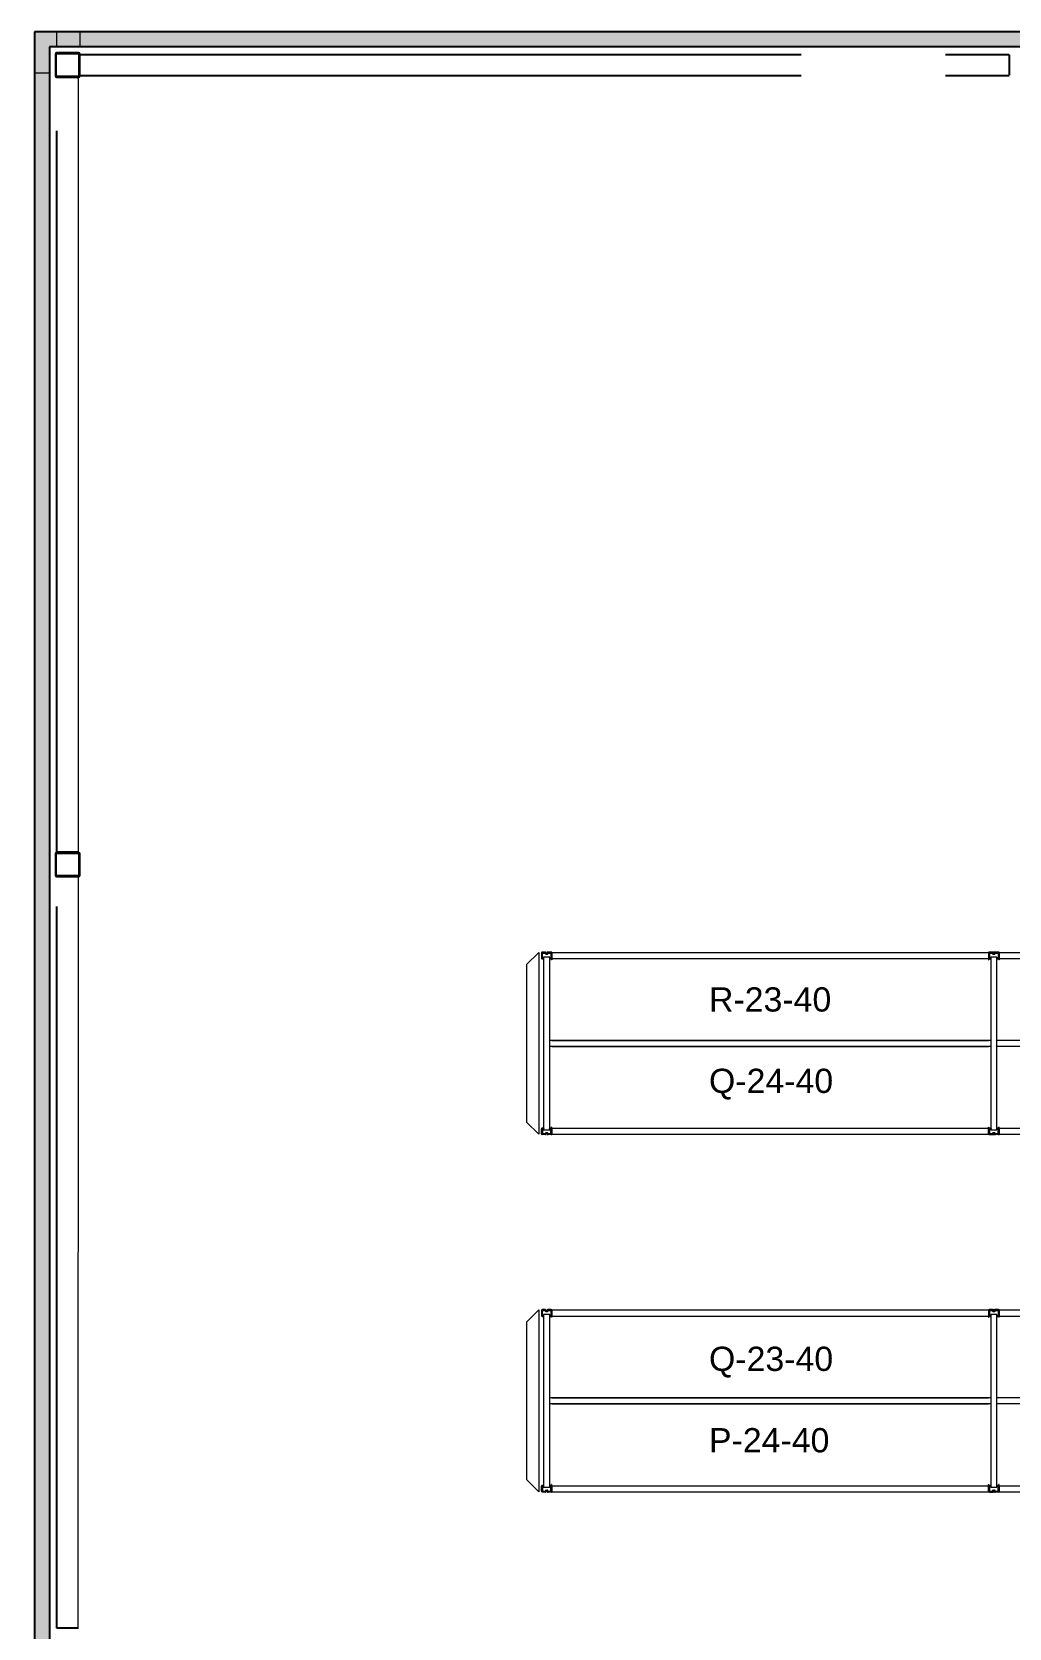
# Model space of a CAD drawing. Header units: inches. Extents: x 2743 to 10591, y -1604 to 5792.
# Drawn here: x 7084 to 7407, y 919 to 1446 of the extents above; entities that cross this region are included whole.
import ezdxf

# ---------------------------------------------------------------- set-up
doc = ezdxf.new("R2010")
doc.units = ezdxf.units.IN
doc.header["$LTSCALE"] = 0.1875
doc.header["$MEASUREMENT"] = 0
doc.linetypes.add('CENTERX2', pattern=[101.6, 63.5, -12.7, 12.7, -12.7])
doc.linetypes.add('dash2', pattern=[500, 400, -100])
for name, color, linetype, lineweight in [('22 Dimension', 7, 'Continuous', 5), ('32 Echelle', 160, 'Continuous', 15), ('33 Poutre', 30, 'Continuous', 15), ('37 Protection', 1, 'Continuous', 15)]:
    doc.layers.add(name, color=color, linetype=linetype, lineweight=lineweight)
for name, color, linetype in [('A-N-MUR-EXT', 5, 'Continuous'), ('A-N-MUR-INT', 3, 'Continuous'), ('A-N-STRUCTURE', 4, 'Continuous'), ('fill253', 253, 'Continuous'), ('S-N-ACIER', 4, 'Continuous')]:
    doc.layers.add(name, color=color, linetype=linetype)
doc.styles.add('arial', font='')
doc.styles.get('arial').set_extended_font_data('Arial')

msp = doc.modelspace()

# ---------------------------------------------------------------- hatches: boundary and pattern name
at = {"layer": '32 Echelle'}
for points in [[(7252.89785, 1139.49574), (7252.89785, 1139.68324), (7252.71035, 1139.68324)], [(7254.89785, 1139.49574), (7254.89785, 1139.68324), (7255.08535, 1139.68324)], [(7400.52285, 1139.49574), (7400.52285, 1139.68324), (7400.33535, 1139.68324)], [(7400.52285, 1139.49574), (7400.52285, 1139.68324), (7400.33535, 1139.68324)], [(7402.52285, 1139.49574), (7402.52285, 1139.68324), (7402.71035, 1139.68324)], [(7402.52285, 1139.49574), (7402.52285, 1139.68324), (7402.71035, 1139.68324)], [(7252.89785, 1083.87074), (7252.89785, 1083.68324), (7252.71035, 1083.68324)], [(7254.89785, 1083.87074), (7254.89785, 1083.68324), (7255.08535, 1083.68324)], [(7400.52285, 1083.87074), (7400.52285, 1083.68324), (7400.33535, 1083.68324)], [(7400.52285, 1083.87074), (7400.52285, 1083.68324), (7400.33535, 1083.68324)], [(7402.52285, 1083.87074), (7402.52285, 1083.68324), (7402.71035, 1083.68324)], [(7402.52285, 1083.87074), (7402.52285, 1083.68324), (7402.71035, 1083.68324)], [(7252.89785, 1021.49574), (7252.89785, 1021.68324), (7252.71035, 1021.68324)], [(7254.89785, 1021.49574), (7254.89785, 1021.68324), (7255.08535, 1021.68324)], [(7400.52285, 1021.49574), (7400.52285, 1021.68324), (7400.33535, 1021.68324)], [(7400.52285, 1021.49574), (7400.52285, 1021.68324), (7400.33535, 1021.68324)], [(7402.52285, 1021.49574), (7402.52285, 1021.68324), (7402.71035, 1021.68324)], [(7402.52285, 1021.49574), (7402.52285, 1021.68324), (7402.71035, 1021.68324)], [(7252.89785, 965.87074), (7252.89785, 965.68324), (7252.71035, 965.68324)], [(7254.89785, 965.87074), (7254.89785, 965.68324), (7255.08535, 965.68324)], [(7400.52285, 965.87074), (7400.52285, 965.68324), (7400.33535, 965.68324)], [(7400.52285, 965.87074), (7400.52285, 965.68324), (7400.33535, 965.68324)], [(7402.52285, 965.87074), (7402.52285, 965.68324), (7402.71035, 965.68324)], [(7402.52285, 965.87074), (7402.52285, 965.68324), (7402.71035, 965.68324)]]:
    msp.add_hatch(color=256, dxfattribs=at).paths.add_polyline_path(points)
at = {"layer": 'fill253'}
h = msp.add_hatch(color=7, dxfattribs=at)
h.dxf.hatch_style = 1
h.paths.add_polyline_path([(9794.88805, 431.979), (9789.9668, 431.979), (9789.98075, 94.34303), (9794.902, 94.34303)])
h.paths.add_polyline_path([(9794.88806, 678.7916), (9789.96681, 678.7916), (9789.96681, 572.89173), (9794.88806, 572.89173)])
h.paths.add_polyline_path([(9794.88806, 925.604), (9789.96681, 925.604), (9789.9668, 819.70432), (9794.88805, 819.70432)])
h.paths.add_polyline_path([(8905.8684, -1259.02652), (8903.3892, -1263.9483), (9794.902, -1263.94777), (9794.902, -1071.958), (9789.98075, -1071.958), (9789.98075, -1259.02652)])
h.paths.add_polyline_path([(8477.94275, -1356.98336), (8485.93642, -1355.67867), (8470.93724, -1263.95647), (8470.1595, -1259.19385), (8461.95284, -1259.19385), (8462.69638, -1263.82639)])
h.paths.add_polyline_path([(8896.37175, -1264.1151), (8896.751, -1266.30955), (8903.53292, -1265.20887), (8903.3892, -1263.9483), (8905.8684, -1259.02652), (8895.56167, -1259.02652)])
h.paths.add_polyline_path([(9794.902, 1153.66309), (9789.98075, 1153.66309), (9789.96681, 1066.51673), (9794.88806, 1066.51673)])
h.paths.add_polyline_path([(7089.79643, -1079.29062), (7083.99142, -1077.23697), (7083.99142, -1078.48244), (7084.85166, -1078.81134), (7084.85809, -1264.1151), (7353.37883, -1263.94776), (7353.37238, -1259.02651), (7089.77934, -1259.19385)])
h.paths.add_polyline_path([(7084.85809, -374.65047), (7089.77934, -375.67519), (7089.77934, 118.15991), (7084.85809, 118.15991)])
h.paths.add_polyline_path([(9789.98075, -339.79281), (9794.902, -339.79281), (9794.902, 52.10637), (9789.98075, 52.10637)])
h.paths.add_polyline_path([(9789.97463, -401.23504), (9794.89588, -401.23504), (9794.902, -339.79281), (9789.98075, -339.79281)])
h.paths.add_polyline_path([(9789.98074, -545.32679), (9794.90199, -545.32679), (9794.89588, -437.25741), (9789.97463, -437.25741)])
h.paths.add_polyline_path([(9789.97201, -617.37634), (9794.89326, -617.37634), (9794.90199, -581.35034), (9789.98074, -581.35034)])
h.paths.add_polyline_path([(9789.97813, -689.42343), (9794.89938, -689.42343), (9794.89969, -653.39744), (9789.97844, -653.39744)])
h.paths.add_polyline_path([(9789.97813, -761.46809), (9794.89938, -761.46809), (9794.89938, -725.44454), (9789.97813, -725.44454)])
h.paths.add_polyline_path([(8313.35452, 1440.59386), (8313.35452, 1445.51513), (7084.85166, 1445.51513), (7084.85809, 159.14408), (7089.77934, 159.14408), (7089.77291, 1440.59388)])
h.paths.add_polyline_path([(7395.62104, -1259.02652), (7395.62126, -1263.94777), (8462.75648, -1264.1151), (8461.95284, -1259.19385)])
h.paths.add_polyline_path([(8556.69559, 1440.56528), (8556.6956, 1445.48688), (8355.59043, 1445.5146), (8355.59043, 1440.59333)])
h.paths.add_polyline_path([(9149.95053, 1445.3478), (9149.95053, 1440.42655), (9789.98075, 1440.42655), (9789.9808, 1308.40012), (9794.90205, 1308.40012), (9794.902, 1445.3478)])
h.paths.add_polyline_path([(9794.89496, -941.58583), (9789.96911, -941.58584), (9789.98075, -1029.88866), (9794.902, -1029.88866)])
h.paths.add_polyline_path([(9789.96911, -905.56228), (9794.89496, -905.5623), (9794.89326, -797.49164), (9789.97201, -797.49164)])

# ---------------------------------------------------------------- linework, layer by layer
at = {"layer": '22 Dimension'}
for p, q in [((7092.2229, 1440.59388), (7092.2229, 1445.51513)), ((7099.77289, 1445.51513), (7099.77289, 1440.59388)), ((7089.80033, 1431.9153), (7084.85166, 1431.92069)), ((7099.25746, 1429.97923), (7099.21023, 1174.74458)), ((7099.25746, 1429.97923), (7099.25746, 1430.5939)), ((7099.20875, 1166.7446), (7099.16285, 918.69898)), ((7400.52285, 1112.68324), (7254.89785, 1112.68324)), ((7548.14785, 1112.68324), (7402.52285, 1112.68324)), ((7400.52285, 1110.68324), (7254.89785, 1110.68324)), ((7548.14785, 1110.68324), (7402.52285, 1110.68324)), ((7400.52285, 994.68324), (7254.89785, 994.68324)), ((7400.52285, 992.68324), (7254.89785, 992.68324)), ((7548.14785, 994.68324), (7402.52285, 994.68324)), ((7548.14785, 992.68324), (7402.52285, 992.68324))]:
    msp.add_line(p, q, dxfattribs=at)
at = {"layer": '32 Echelle', "linetype": 'Continuous', "lineweight": 25}
for p, q in [((7252.27289, 1141.49949), (7252.27289, 1139.86699)), ((7252.36289, 1139.86699), (7252.36289, 1141.49949)), ((7253.38548, 1141.68324), (7252.45664, 1141.68324)), ((7252.45664, 1141.59324), (7253.38548, 1141.59324)), ((7252.87289, 1139.77324), (7252.45664, 1139.77324)), ((7252.45664, 1139.68324), (7252.87289, 1139.68324)), ((7252.87289, 1139.68324), (7252.87289, 1139.77324)), ((7253.47513, 1141.5269), (7253.51904, 1141.38326)), ((7253.60511, 1141.40958), (7253.5612, 1141.55321)), ((7254.10093, 1141.34324), (7253.69476, 1141.34324)), ((7253.69476, 1141.25324), (7254.10093, 1141.25324)), ((7254.23449, 1141.55321), (7254.19058, 1141.40958)), ((7254.27665, 1141.38326), (7254.32056, 1141.5269)), ((7255.33905, 1141.68324), (7254.41022, 1141.68324)), ((7254.41022, 1141.59324), (7255.33905, 1141.59324)), ((7255.33905, 1139.77324), (7254.9228, 1139.77324)), ((7254.9228, 1139.77324), (7254.9228, 1139.68324)), ((7254.9228, 1139.68324), (7255.33905, 1139.68324)), ((7255.4328, 1141.49949), (7255.4328, 1139.86699)), ((7255.5228, 1139.86699), (7255.5228, 1141.49949)), ((7399.89789, 1141.49949), (7399.89789, 1139.86699)), ((7399.89789, 1141.49949), (7399.89789, 1139.86699)), ((7399.98789, 1139.86699), (7399.98789, 1141.49949)), ((7399.98789, 1139.86699), (7399.98789, 1141.49949)), ((7401.01048, 1141.68324), (7400.08164, 1141.68324)), ((7401.01048, 1141.68324), (7400.08164, 1141.68324)), ((7400.08164, 1141.59324), (7401.01048, 1141.59324)), ((7400.08164, 1141.59324), (7401.01048, 1141.59324)), ((7400.49789, 1139.77324), (7400.08164, 1139.77324)), ((7400.49789, 1139.77324), (7400.08164, 1139.77324)), ((7400.08164, 1139.68324), (7400.49789, 1139.68324)), ((7400.08164, 1139.68324), (7400.49789, 1139.68324)), ((7400.49789, 1139.68324), (7400.49789, 1139.77324)), ((7400.49789, 1139.68324), (7400.49789, 1139.77324)), ((7401.10013, 1141.5269), (7401.14404, 1141.38326)), ((7401.10013, 1141.5269), (7401.14404, 1141.38326)), ((7401.23011, 1141.40958), (7401.1862, 1141.55321)), ((7401.23011, 1141.40958), (7401.1862, 1141.55321)), ((7401.72593, 1141.34324), (7401.31976, 1141.34324)), ((7401.72593, 1141.34324), (7401.31976, 1141.34324)), ((7401.31976, 1141.25324), (7401.72593, 1141.25324)), ((7401.31976, 1141.25324), (7401.72593, 1141.25324)), ((7401.85949, 1141.55321), (7401.81558, 1141.40958)), ((7401.85949, 1141.55321), (7401.81558, 1141.40958)), ((7401.90165, 1141.38326), (7401.94556, 1141.5269)), ((7401.90165, 1141.38326), (7401.94556, 1141.5269)), ((7402.96405, 1141.68324), (7402.03522, 1141.68324)), ((7402.96405, 1141.68324), (7402.03522, 1141.68324)), ((7402.03522, 1141.59324), (7402.96405, 1141.59324)), ((7402.03522, 1141.59324), (7402.96405, 1141.59324)), ((7402.96405, 1139.77324), (7402.5478, 1139.77324)), ((7402.5478, 1139.77324), (7402.5478, 1139.68324)), ((7402.96405, 1139.77324), (7402.5478, 1139.77324)), ((7402.5478, 1139.77324), (7402.5478, 1139.68324)), ((7402.5478, 1139.68324), (7402.96405, 1139.68324)), ((7402.5478, 1139.68324), (7402.96405, 1139.68324)), ((7403.0578, 1141.49949), (7403.0578, 1139.86699)), ((7403.0578, 1141.49949), (7403.0578, 1139.86699)), ((7403.1478, 1139.86699), (7403.1478, 1141.49949)), ((7403.1478, 1139.86699), (7403.1478, 1141.49949)), ((7252.27289, 1081.86699), (7252.27289, 1083.49949)), ((7252.36289, 1083.49949), (7252.36289, 1081.86699)), ((7252.45664, 1083.68324), (7252.87289, 1083.68324)), ((7252.87289, 1083.59324), (7252.45664, 1083.59324)), ((7252.45664, 1081.77324), (7253.38548, 1081.77324)), ((7253.38548, 1081.68324), (7252.45664, 1081.68324)), ((7252.87289, 1083.68324), (7252.87289, 1083.59324)), ((7253.47513, 1081.83958), (7253.51904, 1081.98321)), ((7253.60511, 1081.9569), (7253.5612, 1081.81326)), ((7253.69476, 1082.11324), (7254.10093, 1082.11324)), ((7254.10093, 1082.02324), (7253.69476, 1082.02324)), ((7254.23449, 1081.81326), (7254.19058, 1081.9569)), ((7254.27665, 1081.98321), (7254.32056, 1081.83958)), ((7254.41022, 1081.77324), (7255.33905, 1081.77324)), ((7255.33905, 1081.68324), (7254.41022, 1081.68324)), ((7254.9228, 1083.68324), (7255.33905, 1083.68324)), ((7254.9228, 1083.59324), (7254.9228, 1083.68324)), ((7255.33905, 1083.59324), (7254.9228, 1083.59324)), ((7255.4328, 1081.86699), (7255.4328, 1083.49949)), ((7255.5228, 1083.49949), (7255.5228, 1081.86699)), ((7399.89789, 1081.86699), (7399.89789, 1083.49949)), ((7399.89789, 1081.86699), (7399.89789, 1083.49949)), ((7399.98789, 1083.49949), (7399.98789, 1081.86699)), ((7399.98789, 1083.49949), (7399.98789, 1081.86699)), ((7400.08164, 1083.68324), (7400.49789, 1083.68324)), ((7400.08164, 1083.68324), (7400.49789, 1083.68324)), ((7400.49789, 1083.59324), (7400.08164, 1083.59324)), ((7400.49789, 1083.59324), (7400.08164, 1083.59324)), ((7400.08164, 1081.77324), (7401.01048, 1081.77324)), ((7400.08164, 1081.77324), (7401.01048, 1081.77324)), ((7401.01048, 1081.68324), (7400.08164, 1081.68324)), ((7401.01048, 1081.68324), (7400.08164, 1081.68324)), ((7400.49789, 1083.68324), (7400.49789, 1083.59324)), ((7400.49789, 1083.68324), (7400.49789, 1083.59324)), ((7401.10013, 1081.83958), (7401.14404, 1081.98321)), ((7401.10013, 1081.83958), (7401.14404, 1081.98321)), ((7401.23011, 1081.9569), (7401.1862, 1081.81326)), ((7401.23011, 1081.9569), (7401.1862, 1081.81326)), ((7401.31976, 1082.11324), (7401.72593, 1082.11324)), ((7401.31976, 1082.11324), (7401.72593, 1082.11324)), ((7401.72593, 1082.02324), (7401.31976, 1082.02324)), ((7401.72593, 1082.02324), (7401.31976, 1082.02324)), ((7401.85949, 1081.81326), (7401.81558, 1081.9569)), ((7401.85949, 1081.81326), (7401.81558, 1081.9569)), ((7401.90165, 1081.98321), (7401.94556, 1081.83958)), ((7401.90165, 1081.98321), (7401.94556, 1081.83958)), ((7402.03522, 1081.77324), (7402.96405, 1081.77324)), ((7402.03522, 1081.77324), (7402.96405, 1081.77324)), ((7402.96405, 1081.68324), (7402.03522, 1081.68324)), ((7402.96405, 1081.68324), (7402.03522, 1081.68324)), ((7402.5478, 1083.68324), (7402.96405, 1083.68324)), ((7402.5478, 1083.59324), (7402.5478, 1083.68324)), ((7402.5478, 1083.68324), (7402.96405, 1083.68324)), ((7402.5478, 1083.59324), (7402.5478, 1083.68324)), ((7402.96405, 1083.59324), (7402.5478, 1083.59324)), ((7402.96405, 1083.59324), (7402.5478, 1083.59324)), ((7403.0578, 1081.86699), (7403.0578, 1083.49949)), ((7403.0578, 1081.86699), (7403.0578, 1083.49949)), ((7403.1478, 1083.49949), (7403.1478, 1081.86699)), ((7403.1478, 1083.49949), (7403.1478, 1081.86699)), ((7252.27289, 1023.49949), (7252.27289, 1021.86699)), ((7252.36289, 1021.86699), (7252.36289, 1023.49949)), ((7253.38548, 1023.68324), (7252.45664, 1023.68324)), ((7252.45664, 1023.59324), (7253.38548, 1023.59324)), ((7253.47513, 1023.5269), (7253.51904, 1023.38326)), ((7253.60511, 1023.40958), (7253.5612, 1023.55321)), ((7254.10093, 1023.34324), (7253.69476, 1023.34324)), ((7253.69476, 1023.25324), (7254.10093, 1023.25324)), ((7254.23449, 1023.55321), (7254.19058, 1023.40958)), ((7254.27665, 1023.38326), (7254.32056, 1023.5269)), ((7255.33905, 1023.68324), (7254.41022, 1023.68324)), ((7254.41022, 1023.59324), (7255.33905, 1023.59324)), ((7255.4328, 1023.49949), (7255.4328, 1021.86699)), ((7255.5228, 1021.86699), (7255.5228, 1023.49949)), ((7399.89789, 1023.49949), (7399.89789, 1021.86699)), ((7399.89789, 1023.49949), (7399.89789, 1021.86699)), ((7399.98789, 1021.86699), (7399.98789, 1023.49949)), ((7399.98789, 1021.86699), (7399.98789, 1023.49949)), ((7401.01048, 1023.68324), (7400.08164, 1023.68324)), ((7401.01048, 1023.68324), (7400.08164, 1023.68324)), ((7400.08164, 1023.59324), (7401.01048, 1023.59324)), ((7400.08164, 1023.59324), (7401.01048, 1023.59324)), ((7401.10013, 1023.5269), (7401.14404, 1023.38326)), ((7401.10013, 1023.5269), (7401.14404, 1023.38326)), ((7401.23011, 1023.40958), (7401.1862, 1023.55321)), ((7401.23011, 1023.40958), (7401.1862, 1023.55321)), ((7401.72593, 1023.34324), (7401.31976, 1023.34324)), ((7401.72593, 1023.34324), (7401.31976, 1023.34324)), ((7401.31976, 1023.25324), (7401.72593, 1023.25324)), ((7401.31976, 1023.25324), (7401.72593, 1023.25324)), ((7401.85949, 1023.55321), (7401.81558, 1023.40958)), ((7401.85949, 1023.55321), (7401.81558, 1023.40958)), ((7401.90165, 1023.38326), (7401.94556, 1023.5269)), ((7401.90165, 1023.38326), (7401.94556, 1023.5269)), ((7402.96405, 1023.68324), (7402.03522, 1023.68324)), ((7402.96405, 1023.68324), (7402.03522, 1023.68324)), ((7402.03522, 1023.59324), (7402.96405, 1023.59324)), ((7402.03522, 1023.59324), (7402.96405, 1023.59324)), ((7403.0578, 1023.49949), (7403.0578, 1021.86699)), ((7403.0578, 1023.49949), (7403.0578, 1021.86699)), ((7403.1478, 1021.86699), (7403.1478, 1023.49949)), ((7403.1478, 1021.86699), (7403.1478, 1023.49949)), ((7252.87289, 1021.77324), (7252.45664, 1021.77324)), ((7252.45664, 1021.68324), (7252.87289, 1021.68324)), ((7252.87289, 1021.68324), (7252.87289, 1021.77324)), ((7255.33905, 1021.77324), (7254.9228, 1021.77324)), ((7254.9228, 1021.77324), (7254.9228, 1021.68324)), ((7254.9228, 1021.68324), (7255.33905, 1021.68324)), ((7400.49789, 1021.77324), (7400.08164, 1021.77324)), ((7400.49789, 1021.77324), (7400.08164, 1021.77324)), ((7400.08164, 1021.68324), (7400.49789, 1021.68324)), ((7400.08164, 1021.68324), (7400.49789, 1021.68324)), ((7400.49789, 1021.68324), (7400.49789, 1021.77324)), ((7400.49789, 1021.68324), (7400.49789, 1021.77324)), ((7402.96405, 1021.77324), (7402.5478, 1021.77324)), ((7402.5478, 1021.77324), (7402.5478, 1021.68324)), ((7402.96405, 1021.77324), (7402.5478, 1021.77324)), ((7402.5478, 1021.77324), (7402.5478, 1021.68324)), ((7402.5478, 1021.68324), (7402.96405, 1021.68324)), ((7402.5478, 1021.68324), (7402.96405, 1021.68324)), ((7252.27289, 963.86699), (7252.27289, 965.49949)), ((7252.36289, 965.49949), (7252.36289, 963.86699)), ((7252.45664, 965.68324), (7252.87289, 965.68324)), ((7252.87289, 965.59324), (7252.45664, 965.59324)), ((7252.87289, 965.68324), (7252.87289, 965.59324)), ((7253.69476, 964.11324), (7254.10093, 964.11324)), ((7254.9228, 965.68324), (7255.33905, 965.68324)), ((7254.9228, 965.59324), (7254.9228, 965.68324)), ((7255.33905, 965.59324), (7254.9228, 965.59324)), ((7255.4328, 963.86699), (7255.4328, 965.49949)), ((7255.5228, 965.49949), (7255.5228, 963.86699)), ((7399.89789, 963.86699), (7399.89789, 965.49949)), ((7399.89789, 963.86699), (7399.89789, 965.49949)), ((7399.98789, 965.49949), (7399.98789, 963.86699)), ((7399.98789, 965.49949), (7399.98789, 963.86699)), ((7400.08164, 965.68324), (7400.49789, 965.68324)), ((7400.08164, 965.68324), (7400.49789, 965.68324)), ((7400.49789, 965.59324), (7400.08164, 965.59324)), ((7400.49789, 965.59324), (7400.08164, 965.59324)), ((7400.49789, 965.68324), (7400.49789, 965.59324)), ((7400.49789, 965.68324), (7400.49789, 965.59324)), ((7401.31976, 964.11324), (7401.72593, 964.11324)), ((7401.31976, 964.11324), (7401.72593, 964.11324)), ((7402.5478, 965.68324), (7402.96405, 965.68324)), ((7402.5478, 965.59324), (7402.5478, 965.68324)), ((7402.5478, 965.68324), (7402.96405, 965.68324)), ((7402.5478, 965.59324), (7402.5478, 965.68324)), ((7402.96405, 965.59324), (7402.5478, 965.59324)), ((7402.96405, 965.59324), (7402.5478, 965.59324)), ((7403.0578, 963.86699), (7403.0578, 965.49949)), ((7403.0578, 963.86699), (7403.0578, 965.49949)), ((7403.1478, 965.49949), (7403.1478, 963.86699)), ((7403.1478, 965.49949), (7403.1478, 963.86699)), ((7252.45664, 963.77324), (7253.38548, 963.77324)), ((7253.38548, 963.68324), (7252.45664, 963.68324)), ((7253.47513, 963.83958), (7253.51904, 963.98321)), ((7253.60511, 963.9569), (7253.5612, 963.81326)), ((7254.10093, 964.02324), (7253.69476, 964.02324)), ((7254.23449, 963.81326), (7254.19058, 963.9569)), ((7254.27665, 963.98321), (7254.32056, 963.83958)), ((7254.41022, 963.77324), (7255.33905, 963.77324)), ((7255.33905, 963.68324), (7254.41022, 963.68324)), ((7400.08164, 963.77324), (7401.01048, 963.77324)), ((7400.08164, 963.77324), (7401.01048, 963.77324)), ((7401.01048, 963.68324), (7400.08164, 963.68324)), ((7401.01048, 963.68324), (7400.08164, 963.68324)), ((7401.10013, 963.83958), (7401.14404, 963.98321)), ((7401.10013, 963.83958), (7401.14404, 963.98321)), ((7401.23011, 963.9569), (7401.1862, 963.81326)), ((7401.23011, 963.9569), (7401.1862, 963.81326)), ((7401.72593, 964.02324), (7401.31976, 964.02324)), ((7401.72593, 964.02324), (7401.31976, 964.02324)), ((7401.85949, 963.81326), (7401.81558, 963.9569)), ((7401.85949, 963.81326), (7401.81558, 963.9569)), ((7401.90165, 963.98321), (7401.94556, 963.83958)), ((7401.90165, 963.98321), (7401.94556, 963.83958)), ((7402.03522, 963.77324), (7402.96405, 963.77324)), ((7402.03522, 963.77324), (7402.96405, 963.77324)), ((7402.96405, 963.68324), (7402.03522, 963.68324)), ((7402.96405, 963.68324), (7402.03522, 963.68324))]:
    msp.add_line(p, q, dxfattribs=at)
at = {"layer": '32 Echelle'}
for p, q in [((7252.89785, 1139.68324), (7252.71035, 1139.68324)), ((7252.89785, 1139.49574), (7252.71035, 1139.68324)), ((7254.89785, 1140.18324), (7252.89785, 1140.18324)), ((7252.89785, 1140.18324), (7252.89785, 1083.18324)), ((7252.89785, 1139.49574), (7252.89785, 1139.68324)), ((7254.89785, 1083.18324), (7254.89785, 1140.18324)), ((7254.89785, 1139.68324), (7255.08535, 1139.68324)), ((7254.89785, 1139.49574), (7254.89785, 1139.68324)), ((7254.89785, 1139.49574), (7255.08535, 1139.68324)), ((7400.52285, 1139.68324), (7400.33535, 1139.68324)), ((7400.52285, 1139.49574), (7400.33535, 1139.68324)), ((7400.52285, 1139.68324), (7400.33535, 1139.68324)), ((7400.52285, 1139.49574), (7400.33535, 1139.68324)), ((7402.52285, 1140.18324), (7400.52285, 1140.18324)), ((7400.52285, 1140.18324), (7400.52285, 1083.18324)), ((7402.52285, 1140.18324), (7400.52285, 1140.18324)), ((7400.52285, 1140.18324), (7400.52285, 1083.18324)), ((7400.52285, 1139.49574), (7400.52285, 1139.68324)), ((7400.52285, 1139.49574), (7400.52285, 1139.68324)), ((7402.52285, 1083.18324), (7402.52285, 1140.18324)), ((7402.52285, 1083.18324), (7402.52285, 1140.18324)), ((7402.52285, 1139.68324), (7402.71035, 1139.68324)), ((7402.52285, 1139.49574), (7402.52285, 1139.68324)), ((7402.52285, 1139.49574), (7402.71035, 1139.68324)), ((7402.52285, 1139.68324), (7402.71035, 1139.68324)), ((7402.52285, 1139.49574), (7402.52285, 1139.68324)), ((7402.52285, 1139.49574), (7402.71035, 1139.68324)), ((7252.89785, 1083.87074), (7252.71035, 1083.68324)), ((7252.89785, 1083.68324), (7252.71035, 1083.68324)), ((7252.89785, 1083.87074), (7252.89785, 1083.68324)), ((7252.89785, 1083.18324), (7254.89785, 1083.18324)), ((7254.89785, 1083.87074), (7254.89785, 1083.68324)), ((7254.89785, 1083.87074), (7255.08535, 1083.68324)), ((7254.89785, 1083.68324), (7255.08535, 1083.68324)), ((7400.52285, 1083.87074), (7400.33535, 1083.68324)), ((7400.52285, 1083.87074), (7400.33535, 1083.68324)), ((7400.52285, 1083.68324), (7400.33535, 1083.68324)), ((7400.52285, 1083.68324), (7400.33535, 1083.68324)), ((7400.52285, 1083.87074), (7400.52285, 1083.68324)), ((7400.52285, 1083.87074), (7400.52285, 1083.68324)), ((7400.52285, 1083.18324), (7402.52285, 1083.18324)), ((7400.52285, 1083.18324), (7402.52285, 1083.18324)), ((7402.52285, 1083.87074), (7402.52285, 1083.68324)), ((7402.52285, 1083.87074), (7402.71035, 1083.68324)), ((7402.52285, 1083.87074), (7402.52285, 1083.68324)), ((7402.52285, 1083.87074), (7402.71035, 1083.68324)), ((7402.52285, 1083.68324), (7402.71035, 1083.68324)), ((7402.52285, 1083.68324), (7402.71035, 1083.68324)), ((7254.89785, 1022.18324), (7252.89785, 1022.18324)), ((7252.89785, 1022.18324), (7252.89785, 965.18324)), ((7254.89785, 965.18324), (7254.89785, 1022.18324)), ((7402.52285, 1022.18324), (7400.52285, 1022.18324)), ((7400.52285, 1022.18324), (7400.52285, 965.18324)), ((7402.52285, 1022.18324), (7400.52285, 1022.18324)), ((7400.52285, 1022.18324), (7400.52285, 965.18324)), ((7402.52285, 965.18324), (7402.52285, 1022.18324)), ((7402.52285, 965.18324), (7402.52285, 1022.18324)), ((7252.89785, 1021.68324), (7252.71035, 1021.68324)), ((7252.89785, 1021.49574), (7252.71035, 1021.68324)), ((7252.89785, 1021.49574), (7252.89785, 1021.68324)), ((7254.89785, 1021.68324), (7255.08535, 1021.68324)), ((7254.89785, 1021.49574), (7254.89785, 1021.68324)), ((7254.89785, 1021.49574), (7255.08535, 1021.68324)), ((7400.52285, 1021.68324), (7400.33535, 1021.68324)), ((7400.52285, 1021.49574), (7400.33535, 1021.68324)), ((7400.52285, 1021.68324), (7400.33535, 1021.68324)), ((7400.52285, 1021.49574), (7400.33535, 1021.68324)), ((7400.52285, 1021.49574), (7400.52285, 1021.68324)), ((7400.52285, 1021.49574), (7400.52285, 1021.68324)), ((7402.52285, 1021.68324), (7402.71035, 1021.68324)), ((7402.52285, 1021.49574), (7402.52285, 1021.68324)), ((7402.52285, 1021.49574), (7402.71035, 1021.68324)), ((7402.52285, 1021.68324), (7402.71035, 1021.68324)), ((7402.52285, 1021.49574), (7402.52285, 1021.68324)), ((7402.52285, 1021.49574), (7402.71035, 1021.68324)), ((7252.89785, 965.87074), (7252.71035, 965.68324)), ((7252.89785, 965.68324), (7252.71035, 965.68324)), ((7252.89785, 965.87074), (7252.89785, 965.68324)), ((7252.89785, 965.18324), (7254.89785, 965.18324)), ((7254.89785, 965.87074), (7254.89785, 965.68324)), ((7254.89785, 965.87074), (7255.08535, 965.68324)), ((7254.89785, 965.68324), (7255.08535, 965.68324)), ((7400.52285, 965.87074), (7400.33535, 965.68324)), ((7400.52285, 965.87074), (7400.33535, 965.68324)), ((7400.52285, 965.68324), (7400.33535, 965.68324)), ((7400.52285, 965.68324), (7400.33535, 965.68324)), ((7400.52285, 965.87074), (7400.52285, 965.68324)), ((7400.52285, 965.87074), (7400.52285, 965.68324)), ((7400.52285, 965.18324), (7402.52285, 965.18324)), ((7400.52285, 965.18324), (7402.52285, 965.18324)), ((7402.52285, 965.87074), (7402.52285, 965.68324)), ((7402.52285, 965.87074), (7402.71035, 965.68324)), ((7402.52285, 965.87074), (7402.52285, 965.68324)), ((7402.52285, 965.87074), (7402.71035, 965.68324)), ((7402.52285, 965.68324), (7402.71035, 965.68324)), ((7402.52285, 965.68324), (7402.71035, 965.68324))]:
    msp.add_line(p, q, dxfattribs=at)
at = {"layer": '32 Echelle', "linetype": 'Continuous', "lineweight": 25}
for centre, radius, start, end in [((7252.45664, 1141.49949), 0.18375, 90, 180), ((7252.45664, 1139.86699), 0.18375, 180, 270), ((7252.45664, 1141.49949), 0.09375, 90, 180), ((7252.45664, 1139.86699), 0.09375, 180, 270), ((7253.38548, 1141.49949), 0.18375, 17, 90), ((7253.38548, 1141.49949), 0.09375, 17, 90), ((7253.69476, 1141.43699), 0.18375, 197, 270), ((7253.69476, 1141.43699), 0.09375, 197, 270), ((7254.10093, 1141.43699), 0.09375, 270, 343), ((7254.10093, 1141.43699), 0.18375, 270, 343), ((7254.41022, 1141.49949), 0.18375, 90, 163), ((7254.41022, 1141.49949), 0.09375, 90, 163), ((7255.33905, 1141.49949), 0.18375, 0, 90), ((7255.33905, 1141.49949), 0.09375, 0, 90), ((7255.33905, 1139.86699), 0.09375, 270, 0), ((7255.33905, 1139.86699), 0.18375, 270, 0), ((7400.08164, 1141.49949), 0.18375, 90, 180), ((7400.08164, 1141.49949), 0.18375, 90, 180), ((7400.08164, 1139.86699), 0.18375, 180, 270), ((7400.08164, 1139.86699), 0.18375, 180, 270), ((7400.08164, 1141.49949), 0.09375, 90, 180), ((7400.08164, 1141.49949), 0.09375, 90, 180), ((7400.08164, 1139.86699), 0.09375, 180, 270), ((7400.08164, 1139.86699), 0.09375, 180, 270), ((7401.01048, 1141.49949), 0.18375, 17, 90), ((7401.01048, 1141.49949), 0.18375, 17, 90), ((7401.01048, 1141.49949), 0.09375, 17, 90), ((7401.01048, 1141.49949), 0.09375, 17, 90), ((7401.31976, 1141.43699), 0.18375, 197, 270), ((7401.31976, 1141.43699), 0.18375, 197, 270), ((7401.31976, 1141.43699), 0.09375, 197, 270), ((7401.31976, 1141.43699), 0.09375, 197, 270), ((7401.72593, 1141.43699), 0.09375, 270, 343), ((7401.72593, 1141.43699), 0.09375, 270, 343), ((7401.72593, 1141.43699), 0.18375, 270, 343), ((7401.72593, 1141.43699), 0.18375, 270, 343), ((7402.03522, 1141.49949), 0.18375, 90, 163), ((7402.03522, 1141.49949), 0.18375, 90, 163), ((7402.03522, 1141.49949), 0.09375, 90, 163), ((7402.03522, 1141.49949), 0.09375, 90, 163), ((7402.96405, 1141.49949), 0.18375, 0, 90), ((7402.96405, 1141.49949), 0.18375, 0, 90), ((7402.96405, 1141.49949), 0.09375, 0, 90), ((7402.96405, 1141.49949), 0.09375, 0, 90), ((7402.96405, 1139.86699), 0.09375, 270, 0), ((7402.96405, 1139.86699), 0.18375, 270, 0), ((7402.96405, 1139.86699), 0.09375, 270, 0), ((7402.96405, 1139.86699), 0.18375, 270, 0), ((7252.45664, 1083.49949), 0.18375, 90, 180), ((7252.45664, 1081.86699), 0.18375, 180, 270), ((7252.45664, 1083.49949), 0.09375, 90, 180), ((7252.45664, 1081.86699), 0.09375, 180, 270), ((7253.38548, 1081.86699), 0.09375, 270, 343), ((7253.38548, 1081.86699), 0.18375, 270, 343), ((7253.69476, 1081.92949), 0.18375, 90, 163), ((7253.69476, 1081.92949), 0.09375, 90, 163), ((7254.10093, 1081.92949), 0.18375, 17, 90), ((7254.10093, 1081.92949), 0.09375, 17, 90), ((7254.41022, 1081.86699), 0.18375, 197, 270), ((7254.41022, 1081.86699), 0.09375, 197, 270), ((7255.33905, 1083.49949), 0.18375, 0, 90), ((7255.33905, 1083.49949), 0.09375, 0, 90), ((7255.33905, 1081.86699), 0.09375, 270, 0), ((7255.33905, 1081.86699), 0.18375, 270, 0), ((7400.08164, 1083.49949), 0.18375, 90, 180), ((7400.08164, 1083.49949), 0.18375, 90, 180), ((7400.08164, 1081.86699), 0.18375, 180, 270), ((7400.08164, 1081.86699), 0.18375, 180, 270), ((7400.08164, 1083.49949), 0.09375, 90, 180), ((7400.08164, 1083.49949), 0.09375, 90, 180), ((7400.08164, 1081.86699), 0.09375, 180, 270), ((7400.08164, 1081.86699), 0.09375, 180, 270), ((7401.01048, 1081.86699), 0.09375, 270, 343), ((7401.01048, 1081.86699), 0.09375, 270, 343), ((7401.01048, 1081.86699), 0.18375, 270, 343), ((7401.01048, 1081.86699), 0.18375, 270, 343), ((7401.31976, 1081.92949), 0.18375, 90, 163), ((7401.31976, 1081.92949), 0.18375, 90, 163), ((7401.31976, 1081.92949), 0.09375, 90, 163), ((7401.31976, 1081.92949), 0.09375, 90, 163), ((7401.72593, 1081.92949), 0.18375, 17, 90), ((7401.72593, 1081.92949), 0.18375, 17, 90), ((7401.72593, 1081.92949), 0.09375, 17, 90), ((7401.72593, 1081.92949), 0.09375, 17, 90), ((7402.03522, 1081.86699), 0.18375, 197, 270), ((7402.03522, 1081.86699), 0.18375, 197, 270), ((7402.03522, 1081.86699), 0.09375, 197, 270), ((7402.03522, 1081.86699), 0.09375, 197, 270), ((7402.96405, 1083.49949), 0.18375, 0, 90), ((7402.96405, 1083.49949), 0.18375, 0, 90), ((7402.96405, 1083.49949), 0.09375, 0, 90), ((7402.96405, 1083.49949), 0.09375, 0, 90), ((7402.96405, 1081.86699), 0.09375, 270, 0), ((7402.96405, 1081.86699), 0.18375, 270, 0), ((7402.96405, 1081.86699), 0.09375, 270, 0), ((7402.96405, 1081.86699), 0.18375, 270, 0), ((7252.45664, 1023.49949), 0.18375, 90, 180), ((7252.45664, 1023.49949), 0.09375, 90, 180), ((7253.38548, 1023.49949), 0.18375, 17, 90), ((7253.38548, 1023.49949), 0.09375, 17, 90), ((7253.69476, 1023.43699), 0.18375, 197, 270), ((7253.69476, 1023.43699), 0.09375, 197, 270), ((7254.10093, 1023.43699), 0.09375, 270, 343), ((7254.10093, 1023.43699), 0.18375, 270, 343), ((7254.41022, 1023.49949), 0.18375, 90, 163), ((7254.41022, 1023.49949), 0.09375, 90, 163), ((7255.33905, 1023.49949), 0.18375, 0, 90), ((7255.33905, 1023.49949), 0.09375, 0, 90), ((7400.08164, 1023.49949), 0.18375, 90, 180), ((7400.08164, 1023.49949), 0.18375, 90, 180), ((7400.08164, 1023.49949), 0.09375, 90, 180), ((7400.08164, 1023.49949), 0.09375, 90, 180), ((7401.01048, 1023.49949), 0.18375, 17, 90), ((7401.01048, 1023.49949), 0.18375, 17, 90), ((7401.01048, 1023.49949), 0.09375, 17, 90), ((7401.01048, 1023.49949), 0.09375, 17, 90), ((7401.31976, 1023.43699), 0.18375, 197, 270), ((7401.31976, 1023.43699), 0.18375, 197, 270), ((7401.31976, 1023.43699), 0.09375, 197, 270), ((7401.31976, 1023.43699), 0.09375, 197, 270), ((7401.72593, 1023.43699), 0.09375, 270, 343), ((7401.72593, 1023.43699), 0.09375, 270, 343), ((7401.72593, 1023.43699), 0.18375, 270, 343), ((7401.72593, 1023.43699), 0.18375, 270, 343), ((7402.03522, 1023.49949), 0.18375, 90, 163), ((7402.03522, 1023.49949), 0.18375, 90, 163), ((7402.03522, 1023.49949), 0.09375, 90, 163), ((7402.03522, 1023.49949), 0.09375, 90, 163), ((7402.96405, 1023.49949), 0.18375, 0, 90), ((7402.96405, 1023.49949), 0.18375, 0, 90), ((7402.96405, 1023.49949), 0.09375, 0, 90), ((7402.96405, 1023.49949), 0.09375, 0, 90), ((7252.45664, 1021.86699), 0.18375, 180, 270), ((7252.45664, 1021.86699), 0.09375, 180, 270), ((7255.33905, 1021.86699), 0.09375, 270, 0), ((7255.33905, 1021.86699), 0.18375, 270, 0), ((7400.08164, 1021.86699), 0.18375, 180, 270), ((7400.08164, 1021.86699), 0.18375, 180, 270), ((7400.08164, 1021.86699), 0.09375, 180, 270), ((7400.08164, 1021.86699), 0.09375, 180, 270), ((7402.96405, 1021.86699), 0.09375, 270, 0), ((7402.96405, 1021.86699), 0.18375, 270, 0), ((7402.96405, 1021.86699), 0.09375, 270, 0), ((7402.96405, 1021.86699), 0.18375, 270, 0), ((7252.45664, 965.49949), 0.18375, 90, 180), ((7252.45664, 965.49949), 0.09375, 90, 180), ((7253.69476, 963.92949), 0.18375, 90, 163), ((7254.10093, 963.92949), 0.18375, 17, 90), ((7255.33905, 965.49949), 0.18375, 0, 90), ((7255.33905, 965.49949), 0.09375, 0, 90), ((7400.08164, 965.49949), 0.18375, 90, 180), ((7400.08164, 965.49949), 0.18375, 90, 180), ((7400.08164, 965.49949), 0.09375, 90, 180), ((7400.08164, 965.49949), 0.09375, 90, 180), ((7401.31976, 963.92949), 0.18375, 90, 163), ((7401.31976, 963.92949), 0.18375, 90, 163), ((7401.72593, 963.92949), 0.18375, 17, 90), ((7401.72593, 963.92949), 0.18375, 17, 90), ((7402.96405, 965.49949), 0.18375, 0, 90), ((7402.96405, 965.49949), 0.18375, 0, 90), ((7402.96405, 965.49949), 0.09375, 0, 90), ((7402.96405, 965.49949), 0.09375, 0, 90), ((7252.45664, 963.86699), 0.18375, 180, 270), ((7252.45664, 963.86699), 0.09375, 180, 270), ((7253.38548, 963.86699), 0.09375, 270, 343), ((7253.38548, 963.86699), 0.18375, 270, 343), ((7253.69476, 963.92949), 0.09375, 90, 163), ((7254.10093, 963.92949), 0.09375, 17, 90), ((7254.41022, 963.86699), 0.18375, 197, 270), ((7254.41022, 963.86699), 0.09375, 197, 270), ((7255.33905, 963.86699), 0.09375, 270, 0), ((7255.33905, 963.86699), 0.18375, 270, 0), ((7400.08164, 963.86699), 0.18375, 180, 270), ((7400.08164, 963.86699), 0.18375, 180, 270), ((7400.08164, 963.86699), 0.09375, 180, 270), ((7400.08164, 963.86699), 0.09375, 180, 270), ((7401.01048, 963.86699), 0.09375, 270, 343), ((7401.01048, 963.86699), 0.09375, 270, 343), ((7401.01048, 963.86699), 0.18375, 270, 343), ((7401.01048, 963.86699), 0.18375, 270, 343), ((7401.31976, 963.92949), 0.09375, 90, 163), ((7401.31976, 963.92949), 0.09375, 90, 163), ((7401.72593, 963.92949), 0.09375, 17, 90), ((7401.72593, 963.92949), 0.09375, 17, 90), ((7402.03522, 963.86699), 0.18375, 197, 270), ((7402.03522, 963.86699), 0.18375, 197, 270), ((7402.03522, 963.86699), 0.09375, 197, 270), ((7402.03522, 963.86699), 0.09375, 197, 270), ((7402.96405, 963.86699), 0.09375, 270, 0), ((7402.96405, 963.86699), 0.18375, 270, 0), ((7402.96405, 963.86699), 0.09375, 270, 0), ((7402.96405, 963.86699), 0.18375, 270, 0)]:
    msp.add_arc(centre, radius, start, end, dxfattribs=at)
at = {"layer": '33 Poutre'}
for p, q in [((7253.89785, 1141.34324), (7253.89785, 1141.55824)), ((7254.01685, 1141.34324), (7253.89785, 1141.34324)), ((7254.01685, 1141.34324), (7254.01685, 1141.55824)), ((7255.40385, 1141.80224), (7254.14185, 1141.80224)), ((7254.14185, 1141.68324), (7255.40385, 1141.68324)), ((7255.52885, 1141.55824), (7255.52885, 1139.30224)), ((7255.64785, 1139.30224), (7255.52885, 1139.30224)), ((7255.64785, 1141.68324), (7399.77285, 1141.68324)), ((7255.64785, 1141.68324), (7255.64785, 1139.68324)), ((7255.64785, 1141.55824), (7255.64785, 1139.30224)), ((7255.64785, 1139.68324), (7399.77285, 1139.68324)), ((7399.77285, 1141.68324), (7399.77285, 1139.68324)), ((7399.77285, 1141.55824), (7399.77285, 1139.30224)), ((7399.77285, 1139.30224), (7399.89185, 1139.30224)), ((7399.89185, 1141.55824), (7399.89185, 1139.30224)), ((7400.01685, 1141.80224), (7401.27885, 1141.80224)), ((7401.27885, 1141.68324), (7400.01685, 1141.68324)), ((7401.40385, 1141.34324), (7401.40385, 1141.55824)), ((7401.40385, 1141.34324), (7401.52285, 1141.34324)), ((7401.52285, 1141.34324), (7401.52285, 1141.55824)), ((7401.52285, 1141.34324), (7401.52285, 1141.55824)), ((7401.64185, 1141.34324), (7401.52285, 1141.34324)), ((7401.64185, 1141.34324), (7401.64185, 1141.55824)), ((7403.02885, 1141.80224), (7401.76685, 1141.80224)), ((7401.76685, 1141.68324), (7403.02885, 1141.68324)), ((7403.15385, 1141.55824), (7403.15385, 1139.30224)), ((7403.27285, 1139.30224), (7403.15385, 1139.30224)), ((7403.27285, 1141.68324), (7547.39785, 1141.68324)), ((7403.27285, 1141.68324), (7403.27285, 1139.68324)), ((7403.27285, 1141.55824), (7403.27285, 1139.30224)), ((7403.27285, 1139.68324), (7547.39785, 1139.68324)), ((7255.64785, 1112.68324), (7399.77285, 1112.68324)), ((7255.64785, 1110.68324), (7399.77285, 1110.68324)), ((7253.89785, 1082.02324), (7253.89785, 1081.80824)), ((7254.01685, 1082.02324), (7253.89785, 1082.02324)), ((7254.01685, 1082.02324), (7254.01685, 1081.80824)), ((7254.14185, 1081.68324), (7255.40385, 1081.68324)), ((7255.40385, 1081.56424), (7254.14185, 1081.56424)), ((7255.64785, 1084.06424), (7255.52885, 1084.06424)), ((7255.52885, 1081.80824), (7255.52885, 1084.06424)), ((7255.64785, 1081.80824), (7255.64785, 1084.06424)), ((7255.64785, 1083.68324), (7399.77285, 1083.68324)), ((7255.64785, 1081.68324), (7255.64785, 1083.68324)), ((7255.64785, 1081.68324), (7399.77285, 1081.68324)), ((7399.77285, 1081.80824), (7399.77285, 1084.06424)), ((7399.77285, 1084.06424), (7399.89185, 1084.06424)), ((7399.77285, 1081.68324), (7399.77285, 1083.68324)), ((7399.89185, 1081.80824), (7399.89185, 1084.06424)), ((7401.27885, 1081.68324), (7400.01685, 1081.68324)), ((7400.01685, 1081.56424), (7401.27885, 1081.56424)), ((7401.40385, 1082.02324), (7401.40385, 1081.80824)), ((7401.40385, 1082.02324), (7401.52285, 1082.02324)), ((7401.52285, 1082.02324), (7401.52285, 1081.80824)), ((7401.52285, 1082.02324), (7401.52285, 1081.80824)), ((7401.64185, 1082.02324), (7401.52285, 1082.02324)), ((7401.64185, 1082.02324), (7401.64185, 1081.80824)), ((7401.76685, 1081.68324), (7403.02885, 1081.68324)), ((7403.02885, 1081.56424), (7401.76685, 1081.56424)), ((7403.27285, 1084.06424), (7403.15385, 1084.06424)), ((7403.15385, 1081.80824), (7403.15385, 1084.06424)), ((7403.27285, 1081.80824), (7403.27285, 1084.06424)), ((7403.27285, 1083.68324), (7547.39785, 1083.68324)), ((7403.27285, 1081.68324), (7403.27285, 1083.68324)), ((7403.27285, 1081.68324), (7547.39785, 1081.68324)), ((7253.89785, 1023.34324), (7253.89785, 1023.55824)), ((7254.01685, 1023.34324), (7253.89785, 1023.34324)), ((7254.01685, 1023.34324), (7254.01685, 1023.55824)), ((7255.40385, 1023.80224), (7254.14185, 1023.80224)), ((7254.14185, 1023.68324), (7255.40385, 1023.68324)), ((7255.52885, 1023.55824), (7255.52885, 1021.30224)), ((7255.64785, 1023.68324), (7399.77285, 1023.68324)), ((7255.64785, 1023.68324), (7255.64785, 1021.68324)), ((7255.64785, 1023.55824), (7255.64785, 1021.30224)), ((7399.77285, 1023.68324), (7399.77285, 1021.68324)), ((7399.77285, 1023.55824), (7399.77285, 1021.30224)), ((7399.89185, 1023.55824), (7399.89185, 1021.30224)), ((7400.01685, 1023.80224), (7401.27885, 1023.80224)), ((7401.27885, 1023.68324), (7400.01685, 1023.68324)), ((7401.40385, 1023.34324), (7401.40385, 1023.55824)), ((7401.40385, 1023.34324), (7401.52285, 1023.34324)), ((7401.52285, 1023.34324), (7401.52285, 1023.55824)), ((7401.52285, 1023.34324), (7401.52285, 1023.55824)), ((7401.64185, 1023.34324), (7401.52285, 1023.34324)), ((7401.64185, 1023.34324), (7401.64185, 1023.55824)), ((7403.02885, 1023.80224), (7401.76685, 1023.80224)), ((7401.76685, 1023.68324), (7403.02885, 1023.68324)), ((7403.15385, 1023.55824), (7403.15385, 1021.30224)), ((7403.27285, 1023.68324), (7547.39785, 1023.68324)), ((7403.27285, 1023.68324), (7403.27285, 1021.68324)), ((7403.27285, 1023.55824), (7403.27285, 1021.30224)), ((7255.64785, 1021.30224), (7255.52885, 1021.30224)), ((7255.64785, 1021.68324), (7399.77285, 1021.68324)), ((7399.77285, 1021.30224), (7399.89185, 1021.30224)), ((7403.27285, 1021.30224), (7403.15385, 1021.30224)), ((7403.27285, 1021.68324), (7547.39785, 1021.68324)), ((7255.64785, 994.68324), (7399.77285, 994.68324)), ((7255.64785, 992.68324), (7399.77285, 992.68324)), ((7255.64785, 966.06424), (7255.52885, 966.06424)), ((7255.52885, 963.80824), (7255.52885, 966.06424)), ((7255.64785, 963.80824), (7255.64785, 966.06424)), ((7255.64785, 965.68324), (7399.77285, 965.68324)), ((7255.64785, 963.68324), (7255.64785, 965.68324)), ((7399.77285, 963.80824), (7399.77285, 966.06424)), ((7399.77285, 966.06424), (7399.89185, 966.06424)), ((7399.77285, 963.68324), (7399.77285, 965.68324)), ((7399.89185, 963.80824), (7399.89185, 966.06424)), ((7403.27285, 966.06424), (7403.15385, 966.06424)), ((7403.15385, 963.80824), (7403.15385, 966.06424)), ((7403.27285, 963.80824), (7403.27285, 966.06424)), ((7403.27285, 965.68324), (7547.39785, 965.68324)), ((7403.27285, 963.68324), (7403.27285, 965.68324)), ((7253.89785, 964.02324), (7253.89785, 963.80824)), ((7254.01685, 964.02324), (7253.89785, 964.02324)), ((7254.01685, 964.02324), (7254.01685, 963.80824)), ((7254.14185, 963.68324), (7255.40385, 963.68324)), ((7255.40385, 963.56424), (7254.14185, 963.56424)), ((7255.64785, 963.68324), (7399.77285, 963.68324)), ((7401.27885, 963.68324), (7400.01685, 963.68324)), ((7400.01685, 963.56424), (7401.27885, 963.56424)), ((7401.40385, 964.02324), (7401.40385, 963.80824)), ((7401.40385, 964.02324), (7401.52285, 964.02324)), ((7401.52285, 964.02324), (7401.52285, 963.80824)), ((7401.52285, 964.02324), (7401.52285, 963.80824)), ((7401.64185, 964.02324), (7401.52285, 964.02324)), ((7401.64185, 964.02324), (7401.64185, 963.80824)), ((7401.76685, 963.68324), (7403.02885, 963.68324)), ((7403.02885, 963.56424), (7401.76685, 963.56424)), ((7403.27285, 963.68324), (7547.39785, 963.68324))]:
    msp.add_line(p, q, dxfattribs=at)
for centre, radius, start, end in [((7254.14185, 1141.55824), 0.244, 90, 180), ((7254.14185, 1141.55824), 0.125, 90, 180), ((7255.40385, 1141.55824), 0.244, 0, 90), ((7255.40385, 1141.55824), 0.125, 0, 90), ((7400.01685, 1141.55824), 0.244, 90, 180), ((7400.01685, 1141.55824), 0.125, 90, 180), ((7401.27885, 1141.55824), 0.244, 0, 90), ((7401.27885, 1141.55824), 0.125, 0, 90), ((7401.76685, 1141.55824), 0.244, 90, 180), ((7401.76685, 1141.55824), 0.125, 90, 180), ((7403.02885, 1141.55824), 0.244, 0, 90), ((7403.02885, 1141.55824), 0.125, 0, 90), ((7254.14185, 1081.80824), 0.244, 180, 270), ((7254.14185, 1081.80824), 0.125, 180, 270), ((7255.40385, 1081.80824), 0.244, 270, 0), ((7255.40385, 1081.80824), 0.125, 270, 0), ((7400.01685, 1081.80824), 0.244, 180, 270), ((7400.01685, 1081.80824), 0.125, 180, 270), ((7401.27885, 1081.80824), 0.125, 270, 0), ((7401.27885, 1081.80824), 0.244, 270, 0), ((7401.76685, 1081.80824), 0.244, 180, 270), ((7401.76685, 1081.80824), 0.125, 180, 270), ((7403.02885, 1081.80824), 0.244, 270, 0), ((7403.02885, 1081.80824), 0.125, 270, 0), ((7254.14185, 1023.55824), 0.244, 90, 180), ((7254.14185, 1023.55824), 0.125, 90, 180), ((7255.40385, 1023.55824), 0.244, 0, 90), ((7255.40385, 1023.55824), 0.125, 0, 90), ((7400.01685, 1023.55824), 0.244, 90, 180), ((7400.01685, 1023.55824), 0.125, 90, 180), ((7401.27885, 1023.55824), 0.244, 0, 90), ((7401.27885, 1023.55824), 0.125, 0, 90), ((7401.76685, 1023.55824), 0.244, 90, 180), ((7401.76685, 1023.55824), 0.125, 90, 180), ((7403.02885, 1023.55824), 0.244, 0, 90), ((7403.02885, 1023.55824), 0.125, 0, 90), ((7254.14185, 963.80824), 0.244, 180, 270), ((7254.14185, 963.80824), 0.125, 180, 270), ((7255.40385, 963.80824), 0.244, 270, 0), ((7255.40385, 963.80824), 0.125, 270, 0), ((7400.01685, 963.80824), 0.244, 180, 270), ((7400.01685, 963.80824), 0.125, 180, 270), ((7401.27885, 963.80824), 0.125, 270, 0), ((7401.27885, 963.80824), 0.244, 270, 0), ((7401.76685, 963.80824), 0.244, 180, 270), ((7401.76685, 963.80824), 0.125, 180, 270), ((7403.02885, 963.80824), 0.244, 270, 0), ((7403.02885, 963.80824), 0.125, 270, 0)]:
    msp.add_arc(centre, radius, start, end, dxfattribs=at)
at = {"layer": '37 Protection'}
for p, q in [((7251.27289, 1141.68324), (7247.27289, 1137.68324)), ((7251.27289, 1141.68324), (7251.27289, 1081.68324)), ((7247.27289, 1137.68324), (7247.27289, 1085.68324)), ((7251.27289, 1081.68324), (7247.27289, 1085.68324)), ((7251.27289, 1023.68324), (7247.27289, 1019.68324)), ((7251.27289, 1023.68324), (7251.27289, 963.68324)), ((7247.27289, 1019.68324), (7247.27289, 967.68324)), ((7251.27289, 963.68324), (7247.27289, 967.68324))]:
    msp.add_line(p, q, dxfattribs=at)
at = {"layer": 'A-N-MUR-EXT', "color": 7}
for p, q in [((8313.35452, 1445.51513), (7084.85166, 1445.51513)), ((7084.85166, 1445.51513), (7084.85166, 159.3114))]:
    msp.add_line(p, q, dxfattribs=at)
at = {"layer": 'A-N-MUR-INT', "color": 7}
for p, q in [((8305.05478, 1440.59388), (7089.77291, 1440.59388)), ((7089.77291, 1440.59388), (7089.77291, 159.31145))]:
    msp.add_line(p, q, dxfattribs=at)
at = {"layer": 'A-N-STRUCTURE', "color": 7, "linetype": 'dash2', "ltscale": 0.5}
msp.add_line((7089.80047, 1440.65084), (8556.68916, 1440.65084), dxfattribs=at)
at = {"layer": 'S-N-ACIER', "color": 7}
for p, q in [((7099.32289, 1438.59388), (7092.2229, 1438.59388)), ((7092.2229, 1438.34388), (7099.32289, 1438.34388)), ((7091.7729, 1438.14388), (7091.7729, 1431.0439)), ((7092.0229, 1431.0439), (7092.0229, 1438.14388)), ((7099.52289, 1438.14388), (7099.52289, 1431.0439)), ((7099.77289, 1431.0439), (7099.77289, 1438.14388)), ((7406.5221, 1437.9679), (7406.5221, 1431.21988)), ((7099.32289, 1430.8439), (7092.2229, 1430.8439)), ((7092.2229, 1430.5939), (7099.32289, 1430.5939)), ((7091.7729, 1174.29458), (7091.7729, 1167.1946)), ((7092.0229, 1167.1946), (7092.0229, 1174.29458)), ((7099.32289, 1174.74458), (7092.2229, 1174.74458)), ((7092.2229, 1174.49458), (7099.32289, 1174.49458)), ((7099.52289, 1174.29458), (7099.52289, 1167.1946)), ((7099.77289, 1167.1946), (7099.77289, 1174.29458)), ((7099.32289, 1166.9946), (7092.2229, 1166.9946)), ((7092.2229, 1166.7446), (7099.32289, 1166.7446)), ((7099.32289, 918.69898), (7092.2229, 918.69898))]:
    msp.add_line(p, q, dxfattribs=at)
at = {"layer": 'S-N-ACIER', "color": 7, "linetype": 'CENTERX2', "ltscale": 20}
for p, q in [((7099.77289, 1438.09782), (7406.5221, 1438.09782)), ((7092.26897, 1174.74458), (7092.26897, 1430.5939)), ((7099.77289, 1431.08996), (7406.5221, 1431.08996)), ((7092.26897, 918.69898), (7092.26897, 1166.7446))]:
    msp.add_line(p, q, dxfattribs=at)
at = {"layer": 'S-N-ACIER', "color": 7}
for centre, radius, start, end in [((7092.2229, 1438.14388), 0.45, 90, 180), ((7092.2229, 1438.14388), 0.2, 90, 180), ((7099.32289, 1438.14388), 0.45, 0, 90), ((7099.32289, 1438.14388), 0.2, 0, 90), ((7092.2229, 1431.0439), 0.45, 180, 270), ((7092.2229, 1431.0439), 0.2, 180, 270), ((7099.32289, 1431.0439), 0.45, 270, 0), ((7099.32289, 1431.0439), 0.2, 270, 0), ((7092.2229, 1174.29458), 0.45, 90, 180), ((7092.2229, 1174.29458), 0.2, 90, 180), ((7099.32289, 1174.29458), 0.45, 0, 90), ((7099.32289, 1174.29458), 0.2, 0, 90), ((7092.2229, 1167.1946), 0.45, 180, 270), ((7092.2229, 1167.1946), 0.2, 180, 270), ((7099.32289, 1167.1946), 0.45, 270, 0), ((7099.32289, 1167.1946), 0.2, 270, 0)]:
    msp.add_arc(centre, radius, start, end, dxfattribs=at)

# ---------------------------------------------------------------- texts
at = {"layer": '22 Dimension', "char_height": 8, "attachment_point": 1, "style": 'arial'}
for s, insert in [('{\\fArial Unicode MS|b0|i0|c0|p2;\\C8;R-23-40}', (7307.46647, 1130.18779)), ('{\\fArial Unicode MS|b0|i0|c0|p2;\\C8;Q-24-40}', (7307.46647, 1103.31525)), ('{\\fArial Unicode MS|b0|i0|c0|p2;\\C8;Q-23-40}', (7307.46647, 1011.57021)), ('{\\fArial Unicode MS|b0|i0|c0|p2;\\C8;P-24-40}', (7307.46647, 984.69767))]:
    msp.add_mtext_dynamic_manual_height_columns(s, width=68.8901007, gutter_width=5, heights=[0], dxfattribs=dict(at, insert=insert))

doc.saveas('drawing.dxf')
